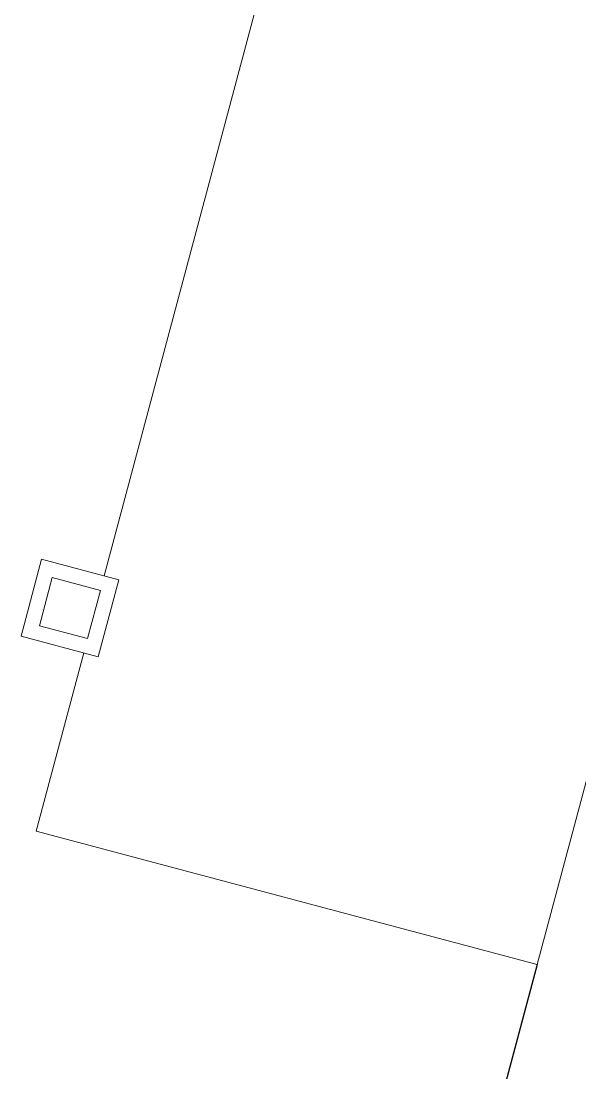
# Model space of a CAD drawing. Header units: metres. Extents: x 689715 to 690980, y 1005284 to 1006835.
# Drawn here: x 690872.66 to 690875.46, y 1005524.52 to 1005529.8 of the extents above; entities that cross this region are included whole.
import ezdxf

# ---------------------------------------------------------------- set-up
doc = ezdxf.new("R2010")
doc.units = ezdxf.units.M
doc.linetypes.add('PHANTOM', pattern=[2.5, 1.25, -0.25, 0.25, -0.25, 0.25, -0.25])
doc.layers.add('0_NUMERO DE LOTE FASE V', color=3, linetype='Continuous')
doc.layers.add('C-CALLE-ACERA', color=8, linetype='Continuous')
for name, color, linetype, lineweight in [('Modelos genéricos', 7, 'Continuous', 13), ('Pilares estructurales', 7, 'Continuous', 25), ('Suelos', 7, 'Continuous', 9)]:
    doc.layers.add(name, color=color, linetype=linetype, lineweight=lineweight)

# ---------------------------------------------------------------- blocks, each defined once
blk = doc.blocks.new('M_Concrete-Rectangular-Column - _25x_25-V7-PLANO CLAVE _8 CASAS EN HILERA_ - Dependent 1')
at = {"layer": 'Pilares estructurales', "lineweight": 13}
h = blk.add_hatch(dxfattribs=at)
h.set_pattern_fill('CONCRETE', color=256, style=0, pattern_type=2)
h.set_pattern_definition([(50, (-7.957, -75.643), (1.45702, -0.127348), [0.152, -1.676]), (355, (-7.957, -75.643), (-0.281865, 1.528382), [0.122, -1.341]), (100.451, (-7.835, -75.653), (1.175465, 1.400456), [0.13, -1.425]), (46.184, (-7.957, -75.236), (2.16904, -0.336383), [0.229, -2.515]), (96.636, (-7.776, -75.264), (1.898945, 1.97971), [0.194, -2.137]), (351.184, (-7.957, -75.236), (1.898795, 1.97937), [0.183, -2.012]), (21, (-7.754, -75.338), (1.212599, -0.817759), [0.152, -1.676]), (326, (-7.754, -75.338), (0.49445, 1.473404), [0.122, -1.341]), (71.451, (-7.653, -75.406), (1.70704, 0.65499), [0.13, -1.425]), (37.5, (-7.957, -75.643), (0.024162, 0.6765066), [0.067, -1.258, 0.067, -1.294, -1.346]), (37.5, (-7.957, -75.643), (0.024162, 0.6765066), [-2.686, 0.067, -1.279]), (7.5, (-7.957, -75.643), (0.534936, 0.801682), [0.067, -0.709, 0.067, -1.227, -0.513]), (7.5, (-7.957, -75.643), (0.534936, 0.801682), [-2.071, 0.067, -0.446]), (327.5, (-8.41, -75.643), (1.0842356, -0.0457194), [0.067, -0.441, 0.067, -1.518, -2.103]), (327.5, (-8.41, -75.643), (1.0842356, -0.0457194), [-2.093, 0.067, -2.036]), (317.5, (-8.613, -75.643), (1.185122, 0.203916), [0.067, -0.593, 0.067, -0.986, -1.494]), (317.5, (-8.613, -75.643), (1.185122, 0.203916), [-1.713, 0.067, -1.426])])
h.paths.add_polyline_path([(0.125, -0.125), (0.125, 0.125), (-0.125, 0.125), (-0.125, -0.125)], flags=0)
blk = doc.blocks.new('MOLDURA COLUMNA - 0_40x_40-1533038-PLANO CLAVE _8 CASAS EN HILERA_ - Dependent 1')
at = {"layer": 'Modelos genéricos', "color": 253}
for p, q in [((0.2, 0.2), (-0.2, 0.2)), ((-0.2, 0.2), (-0.2, -0.2)), ((0.2, -0.2), (0.2, 0.2)), ((-0.125, -0.125), (-0.125, 0.125)), ((-0.125, 0.125), (0.125, 0.125)), ((0.125, 0.125), (0.125, -0.125)), ((0.125, -0.125), (-0.125, -0.125)), ((-0.2, -0.2), (0.2, -0.2))]:
    blk.add_line(p, q, dxfattribs=at)
blk = doc.blocks.new('C TRANSFORMADA A B')
at = {"layer": 'Suelos', "color": 9}
for p, q in [((291.144, -14.1001), (286.994, -14.1001)), ((291.144, -16.7001), (291.144, -14.1001)), ((286.214, -16.7001), (289.819, -16.7001)), ((290.219, -16.7001), (291.144, -16.7001))]:
    blk.add_line(p, q, dxfattribs=at)
at = {"color": 254, "lineweight": 13, "rotation": 90.00000000000001}
for name in ['MOLDURA COLUMNA - 0_40x_40-1533038-PLANO CLAVE _8 CASAS EN HILERA_ - Dependent 1', 'M_Concrete-Rectangular-Column - _25x_25-V7-PLANO CLAVE _8 CASAS EN HILERA_ - Dependent 1']:
    blk.add_blockref(name, (290.019, -16.8251), dxfattribs=at)
blk = doc.blocks.new('CASTILLA 7 NUEVA')
at = {"rotation": 269.9999998879757}
blk.add_blockref('C TRANSFORMADA A B', (323.2665, 260.2962), dxfattribs=at)

msp = doc.modelspace()

# ---------------------------------------------------------------- linework, layer by layer
at = {"layer": 'C-CALLE-ACERA', "linetype": 'Continuous', "ltscale": 5}
msp.add_line((690875.2474, 1005525.0612), (690875.0155, 1005524.1916), dxfattribs=at)

# ---------------------------------------------------------------- block references
at = {"layer": '0_NUMERO DE LOTE FASE V', "linetype": 'PHANTOM', "rotation": 345.0660436350147}
msp.add_blockref('CASTILLA 7 NUEVA', (690584.4731, 1005634.5409), dxfattribs=at)

doc.saveas('drawing.dxf')
